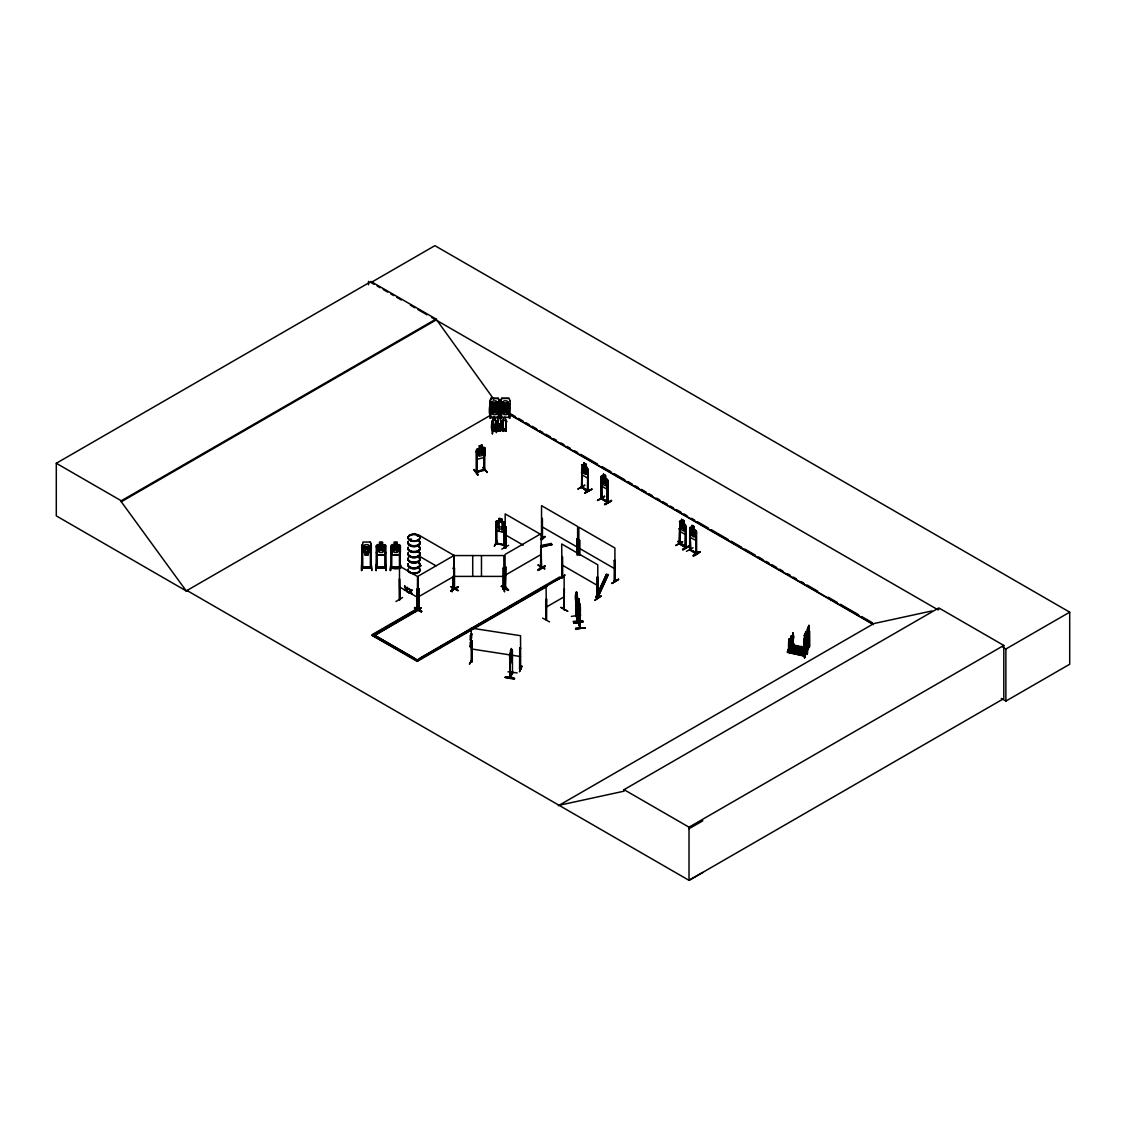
<?xml version="1.0" encoding="UTF-8"?>
<svg xmlns="http://www.w3.org/2000/svg" width="1126" height="1126" viewBox="0 0 1126 1126"><rect width="100%" height="100%" fill="white"/><g stroke="black" fill="none" stroke-linecap="round" stroke-linejoin="round"><path stroke-width="1.5" d="M576.329 615.148L577.779 621.256L577.905 608.519M576.413 616.33L576.526 594.401M579.974 628.026L579.791 604.212L580.115 628.125L580.411 607.21M492.231 430.85C496.397 405.107 485.897 435.537 495.848 430.864C492.991 431.849 497.959 423.08 495.834 420.491L492.639 420.477M492.864 422.517C493.075 423.08 491.752 442.842 492.724 429.428M492.977 422.531L492.906 430.85M493.23 422.32L493.315 430.85L493.484 422.517M493.568 430.357L493.568 428.837L494.539 428.851L494.539 430.371M494.23 429.386L493.934 428.499M494.3 429.302L493.962 428.542L493.864 429.4M494.061 428.485L493.892 429.006M494.849 430.85L494.947 425.867M494.99 430.737L495.116 425.656M495.201 430.85L495.37 425.853M495.412 430.864L495.482 425.853M495.567 422.743L495.567 422.658A2.125 1.731 1 0 0 495.13 419.928L494.342 417.211M495.834 420.491C495.046 420.308 498.058 440.182 495.412 429.442M497.748 430.878C497.791 403.263 497.087 438.352 497.776 429.456M498.255 425.783L497.889 430.878L497.692 420.688M497.875 430.878L498.311 420.688M498.621 430.385C497.467 428.344 500.732 428.373 499.592 430.399M499.282 429.428L499.17 428.767M499.17 429.076L498.917 429.428M500.873 420.702L500.465 430.892C501.76 399.772 500.521 448.444 500.028 424.235M500.254 430.892L500.197 424.023M502.759 420.927C500.746 427.007 503.984 434.594 503.083 429.499M502.829 420.941L502.646 430.906L506.264 430.906M502.858 430.794L502.97 422.222M502.928 422.785A2.125 1.731 1 0 1 503.364 420.054L503.364 419.97A2.125 1.731 1 0 0 502.928 422.7L503.364 429.485L505.49 429.499L505.94 422.729A2.125 1.731 1 0 0 505.49 419.984L505.49 420.068A2.125 1.731 1 0 1 505.94 422.799L505.94 422.729M504.955 417.436L503.406 417.873M503.364 429.485L505.49 429.414M503.927 430.428C502.787 428.387 506.053 428.401 504.912 430.428M504.195 428.753L504.223 429.442M504.969 417.352L505.461 417.887M502.829 429.78L505.771 430.526L506.024 428.781L505.63 430.92M506.01 430.794L506.193 420.561L502.998 420.533M506.25 430.92L506.193 420.561M789.861 641.384L788.862 651.461L788.467 644.804M790.297 641.637L790.776 648.604L791.691 639.948M792.929 632.981L793.619 637.26L792.577 645.874L792.296 639.399L792.451 645.845L793.492 637.232M788.186 650.054L788.341 649.646M789.002 649.772L788.172 649.646M788.58 642.524L789.439 638.555L789.79 640.933M790.494 641.961L791.479 635.796M790.846 646.943L790.086 647.183M790.396 641.243L790.494 640.23M790.494 639.652L790.931 636.007M791.789 638.935L791.564 640.497M791.888 639.441L791.761 638.512M792 644.002L792.704 644.565M792.296 636.936L792.957 633.136M792.423 639.413L792.859 633.305M792.028 644.255L792.394 644.339M793.703 636.725L792.831 633.108M495.13 429.428L495.567 422.658M808.862 644.283L806.99 648.393L809.101 641.187M804.428 635.571L804.161 652.489L804.091 638.653M805.583 644.536L804.499 650.476L805.315 640.23M807.891 634.529L807.835 639.272L807.441 631.911L807.877 633.417C808.707 620.342 808.989 646.324 807.821 640.441L807.173 644.452L807.975 634.205M484.771 470.189L476.087 472.329L477.185 471.724M576.695 598.539L577.722 607.252L577.525 600.679M788.073 649.575L788.045 651.307M790.072 646.774L789.945 648.435M791.62 644.255C792.423 642.313 792.057 647.253 792.352 643.833L793.999 644.199L793.999 645.099L792.845 646.831L792.943 645.789L791.297 645.423L791.311 646.535L807.666 649.772C806.272 651.433 810.509 646.662 806.835 647.774M791.606 645.691L791.958 644.072L791.761 645.719M578.229 609.166L577.948 611.193L578.131 609.18M576.737 598.37L577.188 602.058L577.511 600.665M505.152 677.388C510.852 675.262 523.168 681.624 505.152 677.388L514.469 678.626L505.264 677.134M579.777 614.444C580.749 614.078 578.933 613.023 578.229 607.294M804.851 657.457L805.709 637.33L805.16 645.297L804.752 637.935L805.203 639.427C805.878 627.407 806.357 646.451 805.217 640.553M512.4 671.786L509.74 677.852L510.022 653.939L509.571 655.445M512.71 672.715L512.724 671.912M471.259 637.358C469.303 643.129 472.132 636.626 470.738 637.288M471.738 633.811L470.724 636.457L471.738 633.811L471.569 638.315M471.569 645.17L470.738 644.142L471.569 645.17L471.738 640.666L470.724 643.312L471.33 640.567M471.259 644.213L470.232 646.915L470.738 644.142M470.232 640.061L470.415 635.514L471.245 636.542M471.231 633.727L471.344 636.739M470.752 640.131L470.64 637.077M470.232 646.915L470.415 642.369L471.245 643.382M471.062 645.085L471.231 640.581L472.174 640.694L472.188 661.722L471.245 661.581L471.245 628.097L520.536 635.711L520.634 669.224L519.621 668.337M470.752 646.986L470.935 642.453M788.51 643.622L788.707 642.552M792.296 637.499L792.225 638.935M542.605 618.104L549.572 621.904M809.101 634.29L808.947 635.782L809.003 634.304M806.272 641.736L804.344 645.874L806.188 639.976M804.808 642.918L804.344 645.874L804.428 644.072M807.623 638.724C805.963 642.327 807.975 633.642 807.652 638.583M395.944 601.523L402.545 597.54M576.878 599.722C575.977 605.929 576.343 586.801 576.864 598.553L577.202 597.16L577.005 599.525M411.525 539.438L410.582 539.847M417.253 535.624L417.985 536.117L417.169 535.751M804.949 647.309L806.103 641.243M807.623 641.285L808.778 635.219M493.793 424.938L493.807 424.094M511.373 661.455L511.401 648.492L510.092 654.544L510.064 677.908L510.331 656.542M577.934 606.224L577.624 607.393L577.061 598.047M804.766 653.727L803.556 655.965L787.412 652.39L787.721 651.715L803.95 655.36M804.077 652.39L804.414 654.431L806.427 647.211L804.414 654.431L788.313 650.997L804.668 654.234M788.538 650.659L804.766 653.896L803.542 655.965M804.147 652.067L789.34 649.491L805.766 652.418L805.456 653.094M804.344 648.984L791.268 646.591M804.963 648.238L792.028 645.409L808.341 648.717M803.767 655.628L787.665 652.024M808.158 648.984L808.482 648.309L792.268 644.691M414.452 608.012C420.8 608.561 426.937 616.063 414.452 608.026L421.265 611.868M414.804 607.393L421.617 611.277M414.776 607.73L421.588 611.615M501.295 586.35C504.392 583.93 515.764 596.583 501.323 586.28M508.417 589.982L501.577 586.139L508.473 590.024M480.535 451.174L478.226 449.584L480 452.033L478.156 455.594L480.605 452.427C481.661 456.185 485.095 453.862 481.182 451.723L482.97 448.289L480.703 451.188M484.771 454.665L483.941 457.522L477.241 459.295L476.368 450.104L477.269 448.95L483.87 447.135L484.912 447.824L484.813 454.721M483.941 457.522L484.912 454.707M604.324 480.535L606.393 479.437L605 481.562L606.351 485.433L604.549 481.858C603.663 485.348 601.059 482.547 604.071 481.013L602.692 477.283L604.451 480.535M587.322 477.846L588.053 475.805M601.087 498.832L601.115 476.481L601.889 475.932L607.773 480.309L607.083 489.261L601.791 486.291L601.185 483.307L601.917 486.193M685.129 534.315L685.875 532.274M689.717 534.498L690.407 537.454L695.685 540.41L696.375 538.256M695.685 540.41L696.375 538.355M490.978 398.407C489.993 405.008 485.207 422.222 498.283 417.253L499.353 414.635L499.353 400.87L499.353 407.809L498.241 408.71L490.936 408.654L489.937 407.739L490.936 406.894L498.241 406.852L499.353 407.809L498.241 408.71M501.746 398.379L500.803 400.912L501.675 398.294L509.036 398.294L510.12 400.898M474.032 469.57L478.198 474.947L474.102 469.514M474.018 469.908L477.734 475.031M505.194 410.188L502.787 407.879L504.758 410.807C500.634 414.03 504.321 415.424 505.419 411.356L508.136 413.833L506.053 410.807L508.065 407.95L506.053 404.839L508.122 401.799L505.419 404.29L502.703 401.799L504.758 404.853L502.787 407.781L505.194 405.304M789.706 648.942L789.495 648.14L791.128 648.506L791.043 649.547L792.183 646.929L791.128 649.238M792.042 645.409L791.212 646.465L804.597 649.435M799.038 650.575L799.53 649.688L799.742 650.617M798.221 653.249L797.63 652.559L796.898 653.277M799.038 650.434L800.164 650.138M801.557 647.9L801.825 647.112M804.851 653.995L788.242 650.744L788.242 649.223M380.996 547.56L383.685 545.533L381.7 548.475L383.769 551.515L381.067 549.024L378.35 551.515L380.405 548.461L378.435 545.533L381.024 547.532M395.606 547.56L393.058 545.533L395.015 548.461L392.96 551.515L395.69 549.024C397.028 553.063 400.363 551.585 396.31 548.475L398.308 545.533L395.578 547.532M385.655 552.402L384.613 554.935L377.393 554.879L376.45 545.575M384.684 555.019L385.768 552.416M498.283 417.253L499.353 414.692M509.036 417.225L510.008 414.593L509.036 417.225L501.675 417.282L500.704 414.734M805.569 638.597C803.95 642.735 806.455 635.599 806.019 641.299M805.526 639.484L805.062 641.384L805.526 640.328M807.736 634.515L808.187 633.459M807.736 635.374L808.187 634.318M807.975 635.345L809.073 634.402M807.103 638.048L808.848 634.065M807.609 637.795L808.313 636.148M804.935 648.604L805.653 642.172M504.096 532.063L505.152 529.839M804.527 641.792L804.316 657.894M806.976 636.26L806.934 654.445M809.284 631.01L809.397 647.168M476.228 472.54L476.171 451.498L477.086 451.47L477.157 472.315L476.27 472.554L484.729 469.5M806.188 631.433L804.344 635.599L806.188 631.433L806.497 633.53M808.961 625.423L809.172 627.506L808.862 625.409L806.737 632.685L806.723 653.193M807.117 629.589L808.932 625.549M807.652 637.724L808.384 636.091M806.16 641.721L805.737 642.988M807.004 639.85L808.932 635.726M808.412 636.978L808.947 635.782M807.778 639.568L808.257 638.526M805.583 645.395L805.569 647.985L805.315 645.522M807.553 641.13L808.257 639.371M496.89 522.9L495.975 522.957L496.89 522.9L496.904 543.928L496.059 543.07M494.244 546.223L497.129 540.579L494.652 545.941M504.209 524.195L505.124 524.139L504.209 524.195L504.279 545.097L504.293 524.012M504.11 544.477L505.222 544.224M506.404 541.972L503.969 547.743M504.054 547.686L506.447 542.31M471.062 638.245L470.935 635.599M472.188 661.722L472.174 640.694M469.486 664.03L472.343 658.682M469.514 664.016L472.399 658.794M472.188 660.962L471.245 660.624M519.705 648.252L520.62 648.182L519.705 648.252L519.705 669.083L520.508 669.224M519.607 668.52L520.648 668.211L520.719 669.027L519.607 669.069L519.79 648.055M521.957 666.353L519.466 671.8L521.957 666.071M584.873 485.292L577.793 489.092L584.563 485.179M597.751 500.535L604.578 496.299L597.807 500.211M682.694 541.761L675.614 545.561L682.37 541.648M693.081 547.785L686.41 551.36M501.802 549.15L508.586 545.322M544.885 536.961L540.818 539.326M496.974 520.676L496.003 521.465L496.045 543.858L505.039 545.153L496.003 542.802M499.071 520.944L499.071 518.382L502.097 518.847L502.013 531.81M496.017 528.319L496.946 531.036L499.142 531.373L499.17 518.481M496.946 531.022L504.11 532.134M504.082 521.887L505.152 522.957L504.04 521.774L496.974 520.691M578.792 623.213L578.131 622.031L579.974 627.266M595.879 597.09L606.435 574.316L608.237 574.598L597.667 598.019L595.879 597.09L597.667 597.371L608.237 574.598M595.879 597.737L597.287 594.697M598.694 591.671L606.435 574.316M453.989 588.94L453.299 588.532L454.074 588.166M505.658 546.983L506.109 546.856M506.024 526.771L506.095 547.644L505.095 547.391L505.87 547.785L506.024 526.771L505.18 526.56L505.799 526.912M541.775 538.242C539.354 542.38 551.515 531.585 540.536 539.213M540.677 567.18L541.043 566.336L541.17 567.096M540.522 567.434L541.578 568.095L541.099 546.307L540.564 567.87L541.325 568.264L541.099 533.654L505.025 554.485L505.18 588.138L505.926 587.786L505.025 587.125M561.621 577.497L562.536 577.68L561.846 577.286M597.062 597.174L598.089 597.413L597.315 597.23M597.371 597.005C598.244 599.299 596.287 597.062 598.089 598.173L597.385 576.976L597.16 598.019L597.836 598.328L597.765 564.802L561.691 543.971L562.057 577.328M614.346 581.227L614.993 581.551L614.543 560.199L614.683 581.03M614.219 581.157L614.543 560.199M512.485 673.179L512.386 650.251M507.967 671.8L517.158 672.912M509.768 677.796L512.696 672.658L510.162 677.796M361.643 564.956L361.573 570.53L361.868 544.604M376.126 564.675L376.056 570.53L376.351 545.533L377.351 544.618L384.656 544.674L385.768 545.589L386.274 570.544M390.722 564.999L390.272 570.586L390.806 565.069M390.722 570.516L390.905 546.898M452.582 586.322L452.202 591.91L452.666 586.393M582.353 466.84L581.973 487.811C579.538 483.533 588.082 495.271 587.899 490.035C591.333 492.794 573.655 482.027 587.448 490.345M601.763 478.325L601.143 477.973L601.608 499.156L601.312 497.861L607.322 501.549M607.843 501.9L607.195 501.577M680.16 523.323L680.231 544.196L679.668 543.056L679.231 543.928L686.015 547.799L685.945 525.392L679.991 521.099L679.316 544.013L679.555 528.178M685.34 546.729C690.942 549.235 665.03 532.654 685.931 547.799M696.234 553.781L689.661 549.938L689.717 527.63L690.491 527.081L696.445 531.43L696.445 553.823L696.375 531.416M690.688 549.418L689.914 549.024M690.66 550.206L689.985 528.981L690.604 550.15M689.914 549.784L696.614 553.64L696.135 552.528M510.683 650.392L511.218 649.35L510.683 651.25M509.909 654.051L512.105 649.885M511.373 652.053L510.514 653.798M510.528 658.457L511.373 656.838M509.642 662.243L510.022 664.284L512.091 660.16M418.548 609.025L418.858 608.49M454.496 588.222L453.736 587.659M505.94 587.702L504.941 587.955L505.954 586.984M577.765 603.846C577.751 588.025 572.852 593.092 576.976 606.309M576.104 593.303L575.935 616.344M802.838 654.22L787.595 651.011L789.227 651.377L789.143 652.418L790.283 649.786L788.636 649.42L787.567 652.179M792.352 643.833L793.999 644.199M788.735 651.433L789.509 650.293M790.283 649.786L789.227 652.095M792.943 646.507L793.9 644.339M799.207 649.195C796.758 653.798 799.108 647.281 800.853 649.744M801.022 646.479C798.573 651.067 800.924 644.551 802.655 647.028M800.853 649.561L799.699 651.278M802.655 646.845L801.515 648.562M803.936 650.434L802.796 652.151L803.936 650.251L802.303 649.885L801.163 651.602M804.105 647.168L802.965 648.886M807.328 649.857L808.482 648.14M806.666 651.039L805.526 652.756L789.495 648.872L790.452 647.422L805.146 650.758M564.14 609.757L564.14 575.963L417.211 660.723L372.101 635.345L417.211 661.384L547.278 586.28M494.483 410.202L497.115 407.823L494.61 405.459L491.992 408.006L493.99 410.821L491.907 413.791L492.963 413.861L494.666 411.384L497.368 413.861L495.285 410.835L497.298 407.964L495.285 404.853C499.254 401.785 496.087 400.209 494.652 404.304L491.935 401.813L493.99 404.881L491.992 407.711L494.652 410.258M693.123 531.852C693.926 528.46 696.572 531.345 693.602 532.725L694.967 536.595L693.152 533.006C692.194 536.469 689.83 533.766 692.687 532.176L691.294 528.446L693.067 531.782M505.377 410.216L508.037 407.851L505.363 405.43M411.356 539.987L411.018 539.241M499.817 424.826L499.395 424.08M509.881 677.359L510.36 676.557M406.838 587.49L405.979 588.616L404.572 586.182L406.345 588.391L404.544 590.291L407.725 587.575M406.345 588.391L407.218 587.279M411.609 589.813L410.357 591.15L408.963 588.715L410.737 590.925L408.935 592.825L411.75 590.32M477.311 448.993L476.368 450.104M405.05 590.587L406.613 588.954L407.739 591.699L405.937 589.447M409.442 593.12L412.116 590.108M789.129 638.695L789.903 641.102M502.886 588.518L503.815 588.251L503.927 589.25L503.829 555.568L452.793 555.568M800.6 647.38L801.825 647.267M798.756 650.307L799.53 649.829M796.997 653.221L798.193 652.798L796.983 652.869M361.713 567.729L371.172 567.687M370.215 566.969L371.073 566.913M376.197 566.969L377.224 566.941L377.252 567.926L377.154 546.898L376.295 547.095M376.197 567.729L385.754 567.729M390.806 566.969L391.679 566.913M390.806 567.729L400.377 567.729M399.449 567.94L399.336 566.941L400.377 566.969M399.871 599.736L399.505 578.778L399.463 599.581M416.958 609.279L385.444 627.632M500.704 407.865L501.703 406.88C502.731 407.049 512.597 405.768 508.966 408.541M370.229 552.303L371.172 551.444M418.858 609.25L418.098 609.63L418.788 608.533M418.985 609.49L419.027 588.588L418.182 588.814L419.027 588.588M453.764 588.701L452.751 588.251L452.891 589.306L454.031 589.306M453.694 589.109L452.891 589.306M495.651 420.885L495.82 420.66M497.256 430.864L500.704 430.667L500.718 428.753L500.465 429.485M499.831 430.878L500.451 430.878M510.12 407.725L509.008 408.696L501.703 408.696L498.002 410.934M410.399 539.298L410.061 540.086M411.272 539.79L410.117 539.973M476.087 472.329L477.185 472.273M588.363 491.147L581.509 487.488L582.255 464.588L588.208 468.923L587.997 491.288M581.551 465.094L582.283 464.686M601.185 476.551L601.917 476.031M679.358 521.563L680.104 521.169M502.956 568.222L503.829 568.419L502.956 568.222L502.858 589.25L502.858 588.293L503.927 588.293M502.858 589.25L503.801 589.264M371.284 544.604L371.284 551.543L370.285 552.458L362.966 552.402L361.868 551.557L362.938 542.056L370.313 542.056L371.284 544.674L371.214 567.968L361.713 567.926L362.572 566.913L362.769 567.926L362.671 546.898L361.812 547.095M370.313 566.969L370.412 567.983L370.313 546.898L371.172 547.095M371.144 567.18L361.91 567.194M385.754 567.166L376.225 567.194M376.225 567.954L385.754 567.926M390.905 566.969C391.032 569.446 403.404 570.206 400.448 564.675M391.749 567.94L391.778 546.898L390.905 547.095M400.377 567.166L390.835 567.194M493.793 417.197L493.005 419.984A2.125 1.731 1 0 0 492.569 422.644L493.005 429.344L495.13 429.358M498.058 429.372L500.183 429.386L500.62 422.686A2.125 1.731 1 0 0 500.183 420.026C501.915 416.521 496.369 416.564 498.058 420.026A2.125 1.731 1 0 0 497.608 422.757M495.961 543.591L505.222 544.984M471.245 661.384L471.372 660.624M797.996 653.432L797.292 653.347M546.406 598.849L546.349 620.032L546.631 598.99M564.112 609.771L564.379 588.757M560.931 607.463L567.87 611.319L561.072 607.393M546.391 619.652L546.096 586.379M419.168 567.251L421.335 565.548M454.496 568.123L453.651 568.334L454.496 568.123L454.496 589.025L454.58 588.18M541.775 518.171L541.775 534.906M451.047 586.899L458.226 590.559L451.413 586.688M457.93 587.11C436.212 598.624 473.019 578.708 451.216 591.023M418.408 588.954L418.393 609.828L418.788 588.462M450.836 590.826L457.606 586.815M505.63 566.786L505.49 587.617M541.339 546.434L541.254 547.391L540.494 546.659M577.005 553.851L577.244 538.664L577.849 554.062M577.849 539.002L577.005 538.791M579.074 539.72L579.074 554.766M538.256 564.999L544.688 568.672M541.55 567.293L540.494 567.49L541.24 568.264M538.101 569.742L545.181 566.392L538.467 570.375L538.087 569.728L544.829 565.801L545.181 566.448M538.087 570.164L544.857 566.153M561.916 556.497L562.029 577.342M561.719 576.765L562.536 576.892M558.327 578.891L565.097 574.95L559.622 578.426M615.162 560.551L614.303 560.326M598.005 577.328L597.16 577.117M615.232 580.664L614.247 580.439M618.484 579.088L611.756 583.451L618.568 579.524M618.526 579.44L611.84 583.451M594.655 600.2L601.354 595.893L594.978 600.425M417 589.151L417.338 610.179L417.31 589.32M414.087 611.629L420.828 607.716L414.129 612.037M414.115 611.685L420.842 607.716M415.17 611.432L421.025 608.237M187.085 590.545L186.353 590.981L56.3 515.891L56.3 463.279L371.073 281.542L436.058 319.052L493.821 399.28M371.073 281.542L371.073 282.513L434.903 245.665L1069.7 612.164L1069.7 664.241L1005.87 701.09L1001.31 698.444M56.3 463.279L121.284 500.788L436.058 319.052M702.793 872.481L689.013 880.335L187 590.503L186.254 590.925L121.284 501.76L436.058 320.023M186.254 590.925L490.415 415.325M583.69 462.941L585.984 464.179L586.942 468.317L586.942 473.103L585.844 474.51L583.761 473.328L582.663 470.626L582.663 465.84L583.761 465.629L583.761 462.899L585.984 464.179M583.69 465.502L583.845 463.025M585.984 466.741L585.844 464.264M587.758 476.903L587.561 490.992L587.758 469.964L588.377 491.119M588.363 470.316L587.519 470.105M582.156 474.961L581.551 471.963L582.156 474.961L587.364 477.959L588.138 475.862M603.409 474.243L602.297 481.97L603.409 484.659L605.478 485.855L606.59 484.447L606.59 479.662L605.478 478.17L605.549 475.566L603.409 474.243L605.549 475.566L605.549 478.128M601.115 476.481L601.185 498.86L607.843 502.66L607.843 480.267L607.055 478.916M404.544 590.291L406.05 588.659L404.952 585.97M406.81 591.6L406.317 589.236L407.359 591.91M408.935 592.825L410.441 591.192L409.343 588.504M584.943 492.78C606.393 481.266 570.432 501.211 591.769 489.275M410.328 591.98L412.116 594.232L411.004 591.488M607.393 488.248L607.097 502.309L607.393 481.309L608.068 502.534L601.425 498.663M607.998 481.661L607.153 481.435M418.182 596.991L454.257 576.16M601.425 497.903L601.833 498.438M597.427 500.423L604.578 496.299M372.101 634.684L417.014 608.758M372.101 635.345L382.446 629.378M419.843 608.645L374.733 635.345L419.843 609.307L418.52 607.885M604.578 504.11L611.39 500.268M604.943 504.715L611.714 500.845L604.578 504.547M505.025 575.316L541.099 554.485M548.995 583.775L560.917 577.765L559.594 577.005L417.211 659.864M420.237 658.119L505.067 609.138M508.093 607.393L518.692 601.27M521.732 599.511L545.955 585.52M681.511 519.41L683.806 520.648L684.763 524.8L684.763 529.586L683.651 530.993L681.582 529.797L680.47 527.109L680.47 522.323L681.582 522.098L681.582 519.367L683.806 520.648M681.511 521.971L681.652 519.494M683.806 523.21L683.651 520.733M679.288 528.488L679.977 531.43L685.185 534.442L685.945 532.331M685.565 526.433L685.27 547.433L685.565 526.433L686.241 547.588M546.096 607.21L564.14 596.794M686.184 526.785L685.34 526.574M691.941 525.434L694.235 526.672L694.08 529.319L695.192 530.825L695.192 535.596L694.08 537.018L692.011 535.821L690.9 533.119L690.9 528.333L692.011 528.122L692.011 525.392L694.235 526.672M695.587 530.107L696.445 531.43M695.995 539.396L695.755 553.457L695.995 532.457M696.614 532.809L695.769 532.598M679.316 543.253L680.231 543.436M682.75 549.249C704.2 537.735 668.253 557.68 689.576 545.744M683.116 549.854L689.886 545.941M696.051 552.528L690.435 549.812L696.276 552.993M700.316 552.021C697.233 549.558 685.931 562.31 700.316 551.965M558.327 805.737L873.846 623.565L931.976 610.925M559.059 805.301L624.043 791.17L624.043 789.664L938.817 607.927L1003.801 645.437L1003.801 698.599L689.013 880.335L689.013 827.174L1003.801 645.437M938.817 609.433L938.085 609.87L431.525 317.405M1002.858 647.267L1005.87 649.012L1069.7 612.164M689.013 828.694L702.793 820.84M491.612 407.837L493.075 406.95M502.379 407.809L503.941 406.95L501.703 406.936M496.116 408.569L497.678 407.711M506.869 408.541L508.445 407.696M368.033 552.373L369.61 551.515L369.61 546.729L368.033 544.674L365.105 544.674L363.543 546.729L363.543 551.515L365.105 552.373M578.187 622.72L580.087 628.069M454.031 588.546L452.722 588.518M410.455 539.593L411.187 539.396M411.469 540.072L411.032 539.917M483.913 469.415L476.073 471.597M483.913 470.175L483.856 449.401L484.771 449.358L483.856 449.401M484.701 470.246C484.25 469.5 484.18 468.585 484.518 470.021L483.758 470.218L484.729 470.26L484.771 447.824M496.172 542.831L496.693 543.196M499.142 521.099L497.622 521.718L497.622 526.504L499.142 528.798L501.971 529.234L503.491 527.418L503.491 522.633L502.126 521.577M452.793 568.222L453.665 568.222L453.989 589.278M493.54 417.366L494.342 417.282M498.579 417.394L499.395 417.31M479.338 445.966L481.984 445.234M477.086 451.47L476.171 451.498M483.209 467.417L487.319 472.441L483.223 467.445M482.744 467.586L487.319 472.441M399.547 599.919L399.42 546.898L400.279 547.095M417.338 609.828L417.535 576.526L399.505 566.111M417.267 610.165L417.225 589.011M541.127 545.519L551.163 543.464L551.782 544.477L541.747 547.18M542.802 545.828L546.138 545.139M541.747 546.532L551.782 544.477M476.945 471.358L476.945 472.118M541.705 538.974L542.479 539.368L542.394 518.523M505.335 546.462L505.771 547.785M581.678 487.291L581.748 471.695M502.914 589.011L503.829 589.25M385.697 567.968L385.556 566.913L384.895 567.954M400.18 567.983L400.279 545.561M576.442 594.556L576.526 591.84L576.709 594.542M577.047 596.189L577.342 602.748M578.75 598.722L579.355 610.785L578.454 606.182L578.848 598.722L579.257 601.509L578.877 600.454M575.794 600.425L577.075 606.295M579.482 603.057L579.876 604.268M571.332 616.386L580.692 615.12M573.261 621.397L582.649 620.609M582.733 620.989L573.359 622.073M573.641 623.128L583.029 622.002M573.669 623.255L583.029 621.707L573.655 622.819M575.696 628.941L585.07 627.801L575.696 628.97L575.583 628.224L585.07 627.858M575.597 628.646L585.056 627.773M576.948 598.047L577.033 595.33L577.624 605.338L576.413 591.854M577.652 599.679L578.102 621.214L576.287 615.852M577.934 600.834L578.257 602.354L576.512 596.696M577.525 598.117L576.442 595.415L576.512 607.013L578.046 611.179M537.947 565.111L544.759 568.996M451.104 586.801L457.916 590.671M542.225 538.777L541.465 538.341L542.141 539.537M542.113 539.495L542.155 518.664M540.424 566.997L541.325 567.504M540.987 567.757L540.874 546.912M453.665 588.405L452.722 589.278L452.793 576.582M582.072 487.051L581.509 486.784M607.393 501.38L607.744 502.675M679.668 543.816L686.184 547.616M493.075 404.389L496.214 404.361M503.843 404.361L506.981 404.347M503.941 404.445L506.869 404.431M508.966 406.979L506.869 406.993L508.445 407.781M493.174 407.823L496.116 407.809M503.941 407.809L506.869 407.781M490.978 417.155L498.199 417.099M490.767 404.22L489.909 404.22L490.767 404.22L490.767 418.295M498.41 404.192L499.268 404.375L498.41 404.192L498.41 418.267M501.534 404.192L500.662 404.192L501.534 404.192L501.534 418.267M509.177 404.164L510.036 404.347L509.177 404.164L509.177 418.239M503.899 586.393L504.49 591.91L503.955 585.984M499.268 418.267L499.254 400.884L498.283 398.322L490.908 398.322L489.937 400.87L489.909 418.295M490.978 398.463L498.199 398.463M501.746 398.435L508.966 398.435M493.174 407.711L496.116 407.711M503.941 407.696L506.869 407.696M493.075 411.215L496.214 411.272M503.843 411.201L506.981 411.257M385.655 547.095L384.796 546.898L384.825 567.94M365.105 554.879L368.033 554.879L365.007 555.019L365.105 552.303M391.932 555.019L390.961 545.533L391.961 544.618L399.28 544.618L400.377 545.589L400.377 552.472L399.308 555.019L391.932 555.019L399.237 554.879M384.684 554.963L377.323 555.019L376.351 552.402M361.713 565.069L361.713 570.586M371.27 565.069L371.805 570.586L371.341 564.675M376.197 565.069L376.197 570.586M400.377 565.069L400.912 567.828M362.769 567.377L370.215 567.377M377.252 567.377L384.698 567.377M391.876 567.377L399.308 567.377M452.793 576.399L503.829 576.399M495.665 429.625L492.47 429.611L492.709 430.442L495.651 429.738M497.523 429.639L500.718 429.653M497.509 429.752L500.451 430.484L500.704 429.766M506.01 429.794L505.771 430.526M505.067 544.435L504.223 544.294M471.442 661.384L472.188 661.469M453.891 589.306L454.003 555.399L417.929 534.568M801.515 647.14L800.713 647.774M806.835 646.465L807.089 648.407M809.101 627.421L809.073 647.126M806.427 633.445L806.497 638.639M471.245 640.75L472.09 640.877M471.977 660.962L471.33 661.652M499.142 521.957L502.027 522.506M499.142 526.743L501.971 527.179M471.245 648.928L520.536 656.542M510.5 650.223L510.5 663.087M511.401 651.053L511.809 655.965L510.528 660.512L510.092 659.329M509.614 655.431L509.881 664.284M788.862 640.159L788.862 642.031M790.607 642.144L790.649 648.576L791.536 647.45M804.105 649.435L790.452 646.69L792.099 647.056M790.311 647.802L804.991 650.983M790.297 647.914L804.921 651.081M790.227 648.14L804.766 651.321M803.767 655.628L787.496 652.053L787.595 651.011M577.694 620.468L576.076 615.908M577.722 621.186L577.582 608.561M578.609 622.791L580.495 627.97M385.782 564.633L385.852 570.516M614.909 581.565L614.923 548.024L578.848 527.193L578.848 554.907M562.296 556.976L562.367 577.849L562.057 576.568M690.337 550.347L690.252 549.53M690.125 549.812L689.858 527.672M496.214 406.922L497.678 407.795M502.379 407.696L503.941 408.541M491.612 407.711L493.174 408.569M541.536 539.143L542.45 539.326M371.073 282.513L374.099 284.259M377.126 286.004L380.152 287.749M383.164 289.495L387.696 292.113M390.722 293.858L393.748 295.603M396.774 297.348L401.306 299.966M410.371 305.202L414.903 307.82M417.929 309.566L426.993 314.787M510.894 414.016L515.441 416.648M518.481 418.408L523.041 421.04M526.067 422.785L529.107 424.544M532.148 426.29L536.708 428.922M539.748 430.681L542.774 432.44M545.814 434.186L550.375 436.818M553.415 438.577L556.441 440.322M561.001 442.954L564.042 444.714M567.082 446.459L570.108 448.218M574.668 450.85L577.708 452.596M580.749 454.355L597.456 463.996M602.002 466.628L611.122 471.893M614.149 473.638L624.789 479.775M627.815 481.534L632.376 484.166M635.416 485.911L638.456 487.671M641.496 489.43L646.043 492.048M649.083 493.807L652.123 495.567M656.669 498.185L659.709 499.944M662.75 501.703L667.31 504.335M670.35 506.081L673.376 507.84M676.416 509.585L680.977 512.217M684.017 513.977L687.043 515.722M691.603 518.354L694.643 520.113M697.684 521.859L708.31 527.995M711.351 529.755L728.058 539.396M731.084 541.156L741.724 547.292M744.75 549.038L755.391 555.188M758.417 556.934L762.978 559.566M766.018 561.325L769.058 563.07M772.098 564.83L776.644 567.462M779.685 569.207L782.725 570.966M787.271 573.598L790.311 575.344M793.351 577.103L796.392 578.848M800.952 581.48L803.978 583.24M807.018 584.985L817.645 591.136M828.286 597.273L837.392 602.523M840.432 604.282L858.659 614.796M861.686 616.555L872.326 622.692M510.148 414.452L873.1 624.001M509.191 414.326L873.326 624.564M602.058 498.508L607.66 501.844M541.536 526.489L577.624 547.32M578.848 548.024L614.923 568.855M541.254 534.737L505.18 513.906L505.18 547.475M561.691 564.802L597.765 585.633M505.18 534.737L523.224 545.153M419.435 556.272L435.973 565.815M399.505 586.942L417.535 597.357M418.52 608.547L419.843 609.307M374.916 635.444L414.016 658.02M624.043 789.664L689.013 827.174M384.656 544.674L385.655 545.617M361.868 551.487L362.966 552.458M808.313 648.773L791.958 645.156L791.958 643.636M805.597 652.883L789.467 649.308M597.146 597.976L597.385 576.976M540.649 567.898L540.733 546.8M505.18 547.419L505.419 526.419M501.746 408.611L500.803 407.682L501.703 408.696M490.035 407.711L490.978 408.625M482.027 447.641L483.406 448.275L483.406 453.046L481.984 455.495L479.338 456.213L477.917 454.552L477.917 449.767L479.338 448.528L479.197 445.854L482.083 445.136L482.083 447.698L481.942 445.192M497.945 404.938L501.042 409.188M551.782 545.125L551.163 543.464M495.876 543.774L496.144 521.437M498.283 398.379L499.254 400.94M408.963 588.715L410.061 591.417M404.572 586.182L405.684 588.884M391.074 552.402L392.017 554.935M370.229 542.141L371.172 544.674M579.637 604.254L579.2 605.422C578.694 593.571 578.271 612.783 579.2 606.59L579.749 610.616L579.735 604.578L578.145 600.524L579.074 601.748L578.877 598.863M576.54 592.726L576.92 594.641L576.54 593.571M578.088 600.327L578.398 623.325L578.539 610.588M576.442 600.2L577.033 601.861M577.033 603.902L576.132 599.313M576.934 595.344L577.525 597.273M577.061 598.891L577.624 600.552M576.512 607.013L577.948 611.193M470.415 635.514L470.724 636.457M470.415 642.369L470.724 643.312M807.229 643.453L807.609 644.635C809.284 642.355 809.115 630.138 807.483 634.332L807.511 653.179M804.555 649.477L804.935 650.645L806.019 646.085L805.709 635.275L804.583 639.85L804.64 657.95M791.522 635.951L791.536 638.02M679.428 528.474L680.104 531.331M804.189 652.404L804.443 654.305M497.608 422.672L498.058 429.442M492.555 422.714L493.005 429.414M1005.87 649.012L1005.87 701.09M809.608 631.053L809.608 646.69M808.975 641.215L808.384 629.265L807.258 633.825L807.3 653.657M806.61 643.973L806.61 654.389M806.399 633.516L806.399 638.625M806.3 643.819L806.399 653.136M803.134 653.544L801.979 655.079M800.403 652.939L799.249 654.473M798.939 652.616L797.799 654.15M788.383 649.252L788.383 650.772M680.16 528.53L680.005 544.322M601.988 485.123L602.058 499.057M582.353 472.047L582.184 487.854M579.693 540.058L579.693 555.118M579.454 540.198L579.454 555.259M578.708 609.335L578.736 623.283M577.624 554.203L577.624 526.489L541.536 505.658L541.536 535.047M577.244 538.664L577.244 555.385M576.385 609.405L576.399 616.415M562.536 556.849L562.606 577.174M541.536 538.467L541.536 539.227M510.12 400.842L510.036 418.239M505.785 428.781L505.785 429.513M505.87 566.913L505.25 588.11L505.25 567.265M505.49 418.112L505.49 420.068M503.364 418.098L503.364 420.054M500.803 414.72L500.803 400.856L500.662 418.281M484.11 469.641L483.899 470.429L483.997 449.57M481.478 555.568L481.478 576.399M476.945 451.287L477.044 472.371M472.709 555.568L472.709 576.399M454.074 588.926L454.257 555.329L418.182 576.16L418.351 609.828M418.52 660.624L373.424 634.585M368.526 281.345L368.526 284.794M368.033 552.303L368.146 555.019M121.284 500.788L121.284 501.76M419.182 551.796A5.954 3.434 0 0 1 414.804 556.92A5.954 3.434 0 0 1 408.274 552.627M419.196 541.564A5.968 3.448 0 0 1 414.804 546.701A5.968 3.448 0 0 1 408.259 542.394M419.196 540.593A5.968 3.448 0 0 1 414.804 545.73A5.968 3.448 0 0 1 408.259 541.423M419.182 547.306A5.954 3.434 0 0 1 414.804 552.444A5.954 3.434 0 0 1 408.274 548.137M419.266 546.94A6.052 3.491 0 0 1 414.818 552.162A6.052 3.491 0 0 1 408.175 547.785M419.266 546.645A6.052 3.491 0 0 1 414.818 551.867A6.052 3.491 0 0 1 408.175 547.489M419.196 546.335A5.968 3.448 0 0 1 414.804 551.487A5.968 3.448 0 0 1 408.259 547.166M419.266 541.198A6.052 3.491 0 0 1 414.818 546.406A6.052 3.491 0 0 1 408.175 542.042M419.266 540.902A6.052 3.491 0 0 1 414.818 546.11A6.052 3.491 0 0 1 408.175 541.747M419.196 552.106A5.968 3.448 0 0 1 414.804 557.243A5.968 3.448 0 0 1 408.259 552.936M419.21 552.345A5.982 3.448 0 0 1 414.804 557.483A5.982 3.448 0 0 1 408.245 553.176M419.168 552.669A5.94 3.434 0 0 1 414.804 557.778A5.94 3.434 0 0 1 408.288 553.485M408.274 569.01A5.954 3.434 0 0 0 414.804 573.303A5.954 3.434 0 0 0 419.182 568.18A5.94 3.434 0 0 1 415.564 573.204A5.94 3.434 0 0 1 408.076 569.883M419.182 557.947A5.954 3.434 0 0 1 414.804 563.07A5.954 3.434 0 0 1 408.274 558.778M419.196 556.976A5.968 3.448 0 0 1 414.804 562.113A5.968 3.448 0 0 1 408.259 557.806M419.196 563.69A5.968 3.448 0 0 1 414.804 568.827A5.968 3.448 0 0 1 408.259 564.52M419.266 563.324A6.052 3.491 0 0 1 414.818 568.546A6.052 3.491 0 0 1 408.175 564.168M419.266 563.028A6.052 3.491 0 0 1 414.818 568.25A6.052 3.491 0 0 1 408.175 563.873M419.196 562.718A5.968 3.448 0 0 1 414.804 567.87A5.968 3.448 0 0 1 408.259 563.549M419.266 557.581A6.052 3.491 0 0 1 414.818 562.789A6.052 3.491 0 0 1 408.175 558.426M419.266 557.286A6.052 3.491 0 0 1 414.818 562.493A6.052 3.491 0 0 1 408.175 558.13M419.196 568.517A5.968 3.448 0 0 1 414.804 573.655A5.968 3.448 0 0 1 408.259 569.348M512.26 657.105L512.119 660.202L512.386 657.12M586.843 474.032L584.915 470.513C583.93 473.919 581.495 471.259 584.436 469.683L583.043 465.953L584.873 469.359C585.689 465.967 588.335 468.852 585.351 470.232L586.843 474.032M684.664 530.501L682.722 526.996C681.737 530.402 679.302 527.742 682.257 526.152L680.864 522.422L682.694 525.828C683.496 522.436 686.142 525.321 683.172 526.701L684.664 530.501M363.853 545.463L365.936 548.489L363.937 551.444L366.612 549.094L369.187 551.444L367.231 548.517L369.286 545.463L366.555 547.954L363.853 545.463M808.313 640.933L807.609 642.58L808.384 631.306L808.313 640.933M797.307 652.067L796.166 653.967L797.307 652.067M802.036 653.122L800.896 655.022L802.036 653.122M482.055 448.556L481.984 453.44L479.338 454.172L479.338 449.387L481.984 448.655M497.678 412.58L496.116 414.635L493.174 414.664L491.612 412.623L491.612 402.925L493.174 400.884L496.116 400.884L497.678 402.925L497.678 412.58M508.445 412.552L506.869 414.621L503.941 414.635L502.379 412.595L502.379 402.911L503.941 400.856L506.869 400.856L508.445 402.911L508.445 412.552M384.093 550.403L382.516 552.458L379.589 552.458L378.026 550.403L378.026 545.617L379.589 544.773L379.49 542.056L382.629 542.113L382.516 544.773L384.093 545.617L384.093 550.403M398.703 550.403L397.14 552.458L394.213 552.458L392.636 550.403L392.636 545.617L394.213 544.773L394.1 542.056L397.239 542.056L397.14 544.773L398.703 545.617L398.703 550.403M699.992 551.712L693.236 555.667L700.006 551.768M481.506 445.797L479.803 447.121L481.506 445.797M495.581 404.825L493.709 404.825L493.709 405.684L495.581 405.67L495.581 404.825M506.348 404.797L504.462 404.811L504.462 405.67L506.348 405.656L506.348 404.797M496.116 412.595L493.174 412.609L493.174 402.925L496.116 402.925L496.116 412.595M506.869 412.566L503.941 412.58L503.941 402.911L506.869 402.911L506.869 412.566M495.581 409.85L493.709 409.85L493.709 410.709L495.581 410.709L495.581 409.85M506.348 409.822L504.462 409.822L504.462 410.68L506.348 410.68L506.348 409.822M381.995 542.633L380.109 542.633L380.109 543.492L381.995 543.492L381.995 542.633M396.619 542.633L394.733 542.633L394.733 543.492L396.619 543.492L396.619 542.633M382.516 545.617L379.589 545.617L379.589 550.403L382.516 550.403L382.516 545.617M397.14 545.617L394.213 545.617L394.213 550.403L397.14 550.403L397.14 545.617M368.033 546.729L365.105 546.729L365.105 551.515L368.033 551.515L368.033 546.729M367.512 553.654L365.626 553.654L365.626 554.499L367.512 554.499L367.512 553.654M495.736 425.107L492.555 425.262L495.736 425.107M501.464 519.325L499.648 519.044L499.648 519.902L501.464 520.184L501.464 519.325M585.464 464.475L584.141 463.715L585.464 465.334L585.464 464.475M605.112 475.819L603.775 475.045L605.112 476.678L605.112 475.819M683.285 520.958L681.948 520.184L683.285 521.802L683.285 520.958M693.715 526.968L692.377 526.208L693.715 527.827L693.715 526.968M585.844 467.684L583.761 466.488L583.761 471.273L585.844 472.47L585.844 467.684M605.478 479.014L603.409 477.818L603.409 482.604L605.478 483.8L605.478 479.014M683.651 524.153L681.582 522.957L681.582 527.742L683.651 528.938L683.651 524.153M694.08 530.177L692.011 528.981L692.011 533.766L694.08 534.963L694.08 530.177M579.355 603.944L578.764 602.283L579.355 608.73L579.355 603.944M411.046 540.466A5.954 3.434 0 0 0 419.984 537.496A5.954 3.434 0 0 0 411.046 534.512A5.954 3.434 0 0 0 411.046 540.466M411.06 540.973A5.94 3.434 0 0 0 419.97 538.003A5.94 3.434 0 0 0 411.06 535.019A5.94 3.434 0 0 0 411.06 540.973M411.032 540.677A5.982 3.448 0 0 0 419.998 537.679A5.982 3.448 0 0 0 411.032 534.695A5.982 3.448 0 0 0 411.032 540.677"/></g></svg>
